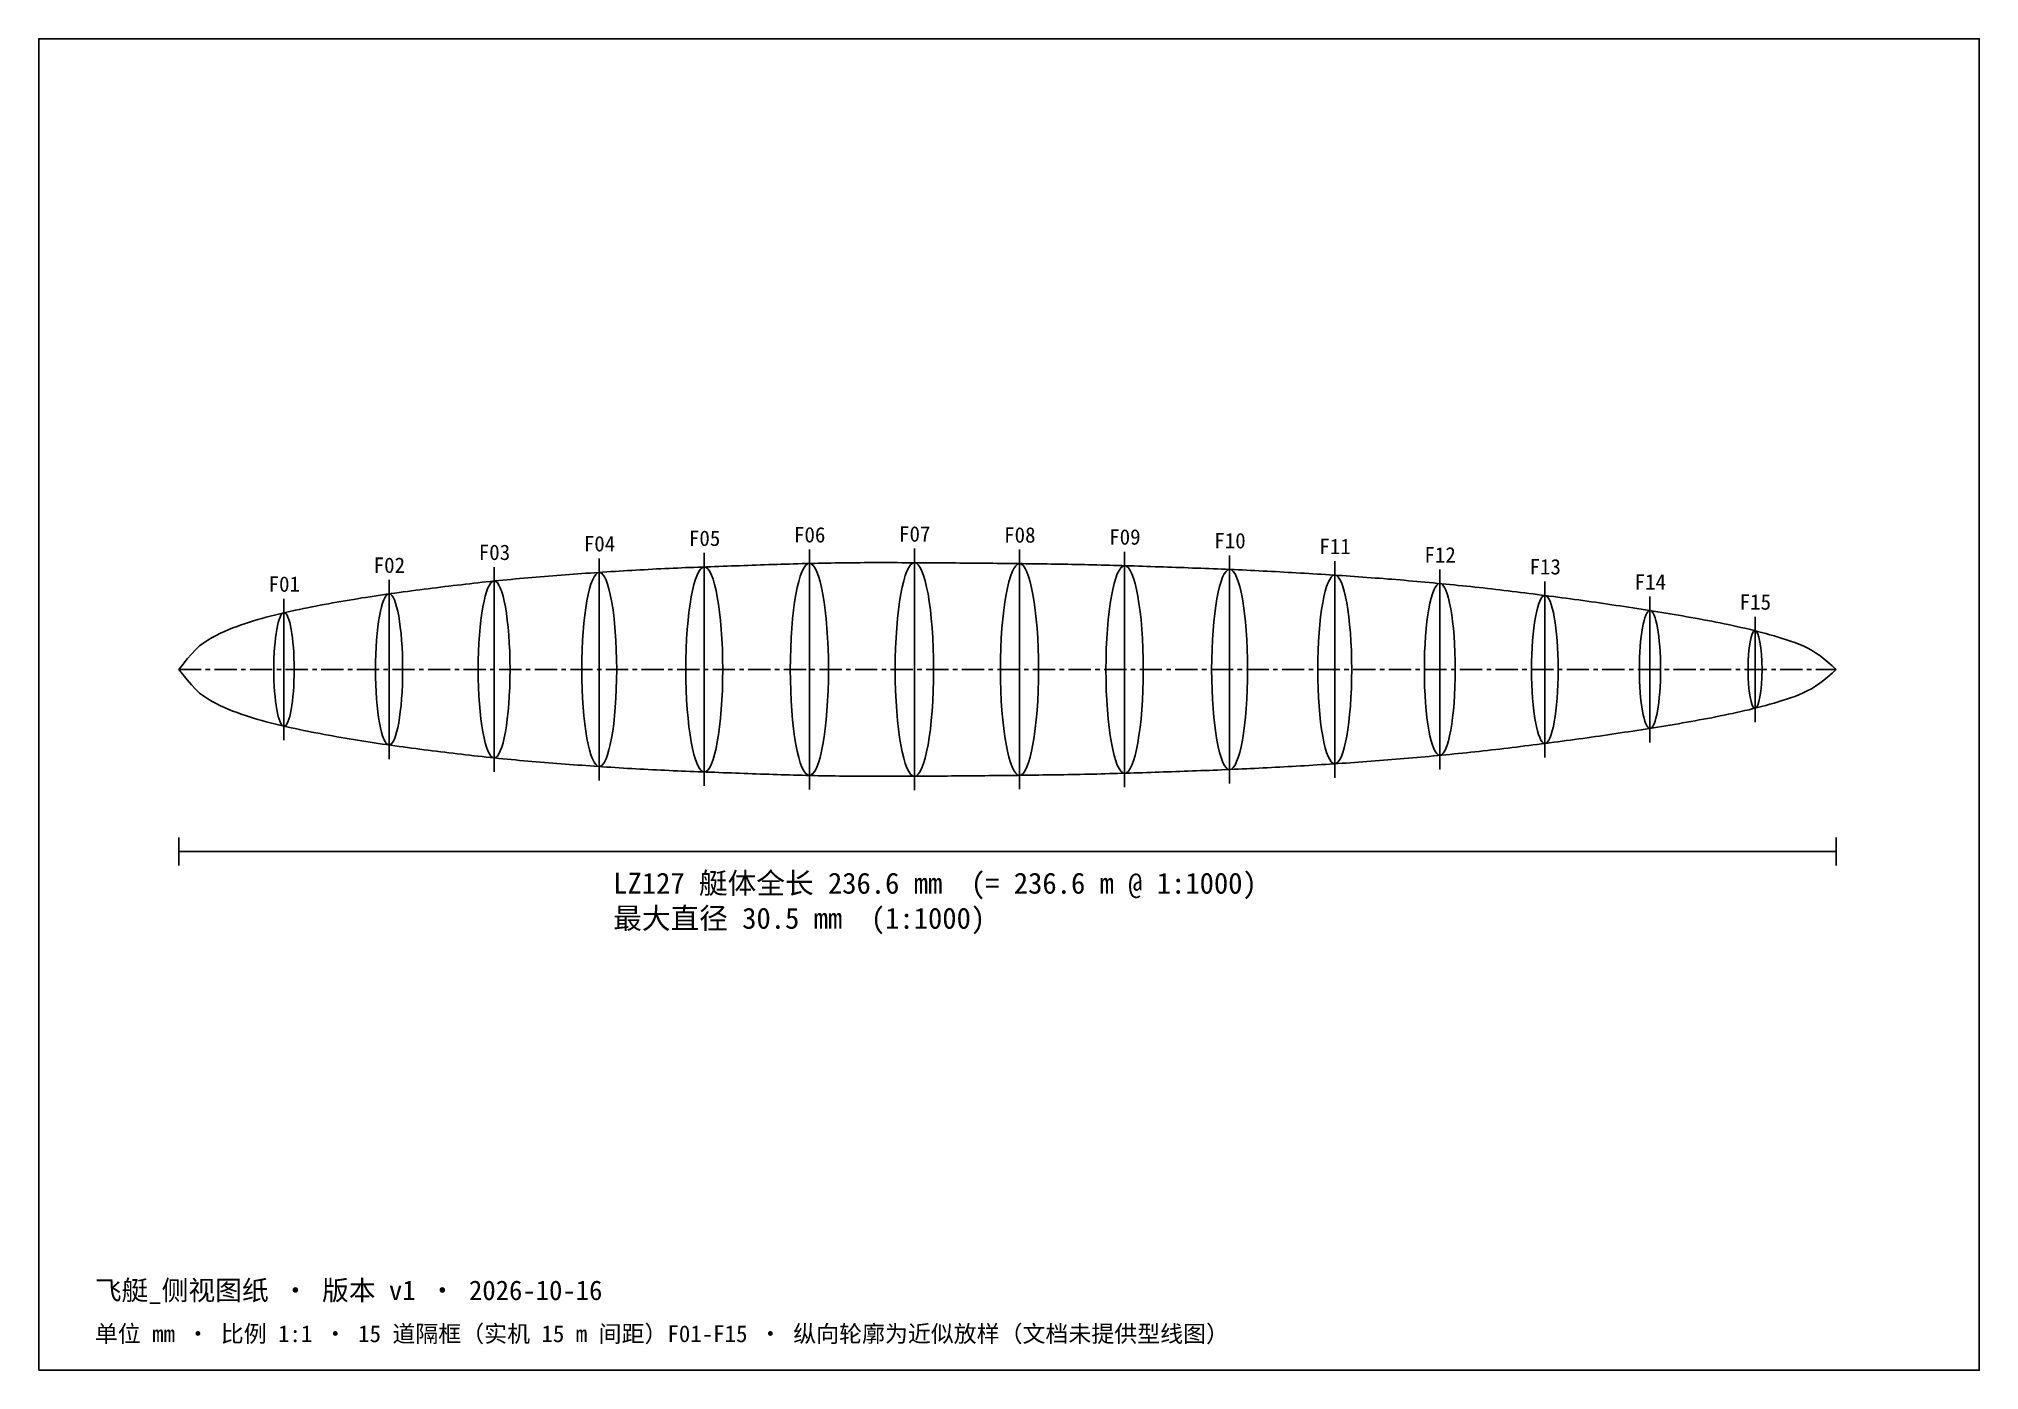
# Model space of a CAD drawing. Header units: millimetres. Extents: x 10 to 287, y 10 to 200.
import ezdxf

# ---------------------------------------------------------------- set-up
doc = ezdxf.new("R2010")
doc.units = ezdxf.units.MM
doc.linetypes.add('CENTER', pattern=[5.08, 3.175, -0.635, 0.635, -0.635])
for name, color, linetype in [('CENTER', 8, 'Continuous'), ('NOTE', 3, 'Continuous'), ('OUTLINE', 7, 'Continuous'), ('STATION', 4, 'Continuous')]:
    doc.layers.add(name, color=color, linetype=linetype)
doc.styles.add('HZ', font='simhei.ttf')

msp = doc.modelspace()

# ---------------------------------------------------------------- linework, layer by layer
at = {"layer": 'CENTER', "linetype": 'CENTER'}
msp.add_lwpolyline([(30, 110), (266.6, 110)], dxfattribs=at)
at = {"layer": 'CENTER'}
for centre, major_axis in [((120, 110), (0, 15.13)), ((135, 110), (0, 15.24)), ((150, 110), (0, 15.1)), ((165, 110), (0, 14.81)), ((75, 110), (0, 12.62)), ((90, 110), (0, 13.85)), ((105, 110), (0, 14.63)), ((180, 110), (0, 14.28)), ((195, 110), (0, 13.46)), ((210, 110), (0, 12.26)), ((60, 110), (0, 10.78)), ((225, 110), (0, 10.56)), ((45, 110), (0, 8.09)), ((240, 110), (0, 8.4)), ((255, 110), (0, 5.53))]:
    msp.add_ellipse(centre, major_axis=major_axis, ratio=0.18, dxfattribs=at)
at = {"layer": 'NOTE'}
for p, q in [((30, 82), (30, 86)), ((266.6, 82), (266.6, 86)), ((30, 84), (266.6, 84))]:
    msp.add_line(p, q, dxfattribs=at)
msp.add_lwpolyline([(10, 10), (287, 10), (287, 200), (10, 200)], close=True, dxfattribs=at)
at = {"layer": 'OUTLINE'}
for points in [[(30, 110), (30.59, 110.76), (31.19, 111.5), (31.78, 112.19), (32.37, 112.82), (32.96, 113.37), (33.56, 113.82), (34.15, 114.2), (34.74, 114.55), (35.34, 114.87), (35.93, 115.17), (36.52, 115.44), (37.12, 115.7), (37.71, 115.93), (38.3, 116.15), (38.89, 116.36), (39.49, 116.57), (40.08, 116.76), (40.67, 116.94), (41.27, 117.12), (41.86, 117.29), (42.45, 117.45), (43.05, 117.61), (43.64, 117.76), (44.23, 117.91), (44.82, 118.05), (45.42, 118.18), (46.01, 118.32), (46.6, 118.44), (47.2, 118.57), (47.79, 118.69), (48.38, 118.81), (48.98, 118.93), (49.57, 119.05), (50.16, 119.16), (50.75, 119.27), (51.35, 119.38), (51.94, 119.49), (52.53, 119.6), (53.13, 119.7), (53.72, 119.8), (54.31, 119.9), (54.91, 120), (55.5, 120.1), (56.09, 120.2), (56.68, 120.29), (57.28, 120.38), (57.87, 120.47), (58.46, 120.56), (59.06, 120.65), (59.65, 120.73), (60.24, 120.82), (60.84, 120.9), (61.43, 120.98), (62.02, 121.06), (62.61, 121.14), (63.21, 121.22), (63.8, 121.3), (64.39, 121.37), (64.99, 121.45), (65.58, 121.53), (66.17, 121.6), (66.76, 121.67), (67.36, 121.75), (67.95, 121.82), (68.54, 121.89), (69.14, 121.96), (69.73, 122.04), (70.32, 122.1), (70.92, 122.17), (71.51, 122.24), (72.1, 122.31), (72.69, 122.37), (73.29, 122.44), (73.88, 122.5), (74.47, 122.57), (75.07, 122.63), (75.66, 122.69), (76.25, 122.75), (76.85, 122.81), (77.44, 122.86), (78.03, 122.92), (78.62, 122.98), (79.22, 123.03), (79.81, 123.08), (80.4, 123.13), (81, 123.18), (81.59, 123.23), (82.18, 123.28), (82.78, 123.32), (83.37, 123.37), (83.96, 123.42), (84.55, 123.46), (85.15, 123.5), (85.74, 123.55), (86.33, 123.59), (86.93, 123.64), (87.52, 123.68), (88.11, 123.72), (88.71, 123.76), (89.3, 123.8), (89.89, 123.84), (90.48, 123.88), (91.08, 123.92), (91.67, 123.96), (92.26, 124), (92.86, 124.04), (93.45, 124.07), (94.04, 124.11), (94.64, 124.14), (95.23, 124.18), (95.82, 124.21), (96.41, 124.24), (97.01, 124.27), (97.6, 124.31), (98.19, 124.34), (98.79, 124.37), (99.38, 124.39), (99.97, 124.42), (100.56, 124.45), (101.16, 124.48), (101.75, 124.5), (102.34, 124.53), (102.94, 124.55), (103.53, 124.57), (104.12, 124.59), (104.72, 124.62), (105.31, 124.64), (105.9, 124.66), (106.49, 124.68), (107.09, 124.7), (107.68, 124.73), (108.27, 124.75), (108.87, 124.77), (109.46, 124.79), (110.05, 124.81), (110.65, 124.84), (111.24, 124.86), (111.83, 124.88), (112.42, 124.9), (113.02, 124.92), (113.61, 124.94), (114.2, 124.96), (114.8, 124.98), (115.39, 125), (115.98, 125.02), (116.58, 125.03), (117.17, 125.05), (117.76, 125.07), (118.35, 125.09), (118.95, 125.1), (119.54, 125.12), (120.13, 125.13), (120.73, 125.14), (121.32, 125.16), (121.91, 125.17), (122.51, 125.18), (123.1, 125.19), (123.69, 125.2), (124.28, 125.21), (124.88, 125.22), (125.47, 125.23), (126.06, 125.23), (126.66, 125.24), (127.25, 125.24), (127.84, 125.25), (128.44, 125.25), (129.03, 125.25), (129.62, 125.25), (130.21, 125.25), (130.81, 125.25), (131.4, 125.25), (131.99, 125.25), (132.59, 125.25), (133.18, 125.24), (133.77, 125.24), (134.36, 125.24), (134.96, 125.24), (135.55, 125.23), (136.14, 125.23), (136.74, 125.23), (137.33, 125.22), (137.92, 125.22), (138.52, 125.22), (139.11, 125.21), (139.7, 125.21), (140.29, 125.2), (140.89, 125.2), (141.48, 125.19), (142.07, 125.19), (142.67, 125.18), (143.26, 125.18), (143.85, 125.17), (144.45, 125.16), (145.04, 125.16), (145.63, 125.15), (146.22, 125.15), (146.82, 125.14), (147.41, 125.13), (148, 125.13), (148.6, 125.12), (149.19, 125.11), (149.78, 125.11), (150.38, 125.1), (150.97, 125.09), (151.56, 125.08), (152.15, 125.08), (152.75, 125.07), (153.34, 125.06), (153.93, 125.06), (154.53, 125.05), (155.12, 125.04), (155.71, 125.03), (156.31, 125.02), (156.9, 125.01), (157.49, 125), (158.08, 124.98), (158.68, 124.97), (159.27, 124.96), (159.86, 124.94), (160.46, 124.93), (161.05, 124.92), (161.64, 124.9), (162.24, 124.89), (162.83, 124.87), (163.42, 124.85), (164.01, 124.84), (164.61, 124.82), (165.2, 124.8), (165.79, 124.78), (166.39, 124.77), (166.98, 124.75), (167.57, 124.73), (168.16, 124.71), (168.76, 124.69), (169.35, 124.67), (169.94, 124.65), (170.54, 124.63), (171.13, 124.61), (171.72, 124.59), (172.32, 124.57), (172.91, 124.55), (173.5, 124.53), (174.09, 124.51), (174.69, 124.48), (175.28, 124.46), (175.87, 124.44), (176.47, 124.42), (177.06, 124.4), (177.65, 124.38), (178.25, 124.35), (178.84, 124.33), (179.43, 124.3), (180.02, 124.28), (180.62, 124.25), (181.21, 124.23), (181.8, 124.2), (182.4, 124.17), (182.99, 124.14), (183.58, 124.11), (184.18, 124.08), (184.77, 124.05), (185.36, 124.02), (185.95, 123.99), (186.55, 123.96), (187.14, 123.93), (187.73, 123.9), (188.33, 123.86), (188.92, 123.83), (189.51, 123.79), (190.11, 123.76), (190.7, 123.73), (191.29, 123.69), (191.88, 123.65), (192.48, 123.62), (193.07, 123.58), (193.66, 123.54), (194.26, 123.51), (194.85, 123.47), (195.44, 123.43), (196.04, 123.39), (196.63, 123.35), (197.22, 123.31), (197.81, 123.27), (198.41, 123.23), (199, 123.19), (199.59, 123.14), (200.19, 123.1), (200.78, 123.05), (201.37, 123.01), (201.96, 122.96), (202.56, 122.91), (203.15, 122.87), (203.74, 122.82), (204.34, 122.77), (204.93, 122.72), (205.52, 122.66), (206.12, 122.61), (206.71, 122.56), (207.3, 122.51), (207.89, 122.45), (208.49, 122.4), (209.08, 122.34), (209.67, 122.29), (210.27, 122.23), (210.86, 122.18), (211.45, 122.12), (212.05, 122.06), (212.64, 122), (213.23, 121.94), (213.82, 121.88), (214.42, 121.82), (215.01, 121.76), (215.6, 121.69), (216.2, 121.63), (216.79, 121.56), (217.38, 121.49), (217.98, 121.43), (218.57, 121.36), (219.16, 121.29), (219.75, 121.22), (220.35, 121.14), (220.94, 121.07), (221.53, 121), (222.13, 120.92), (222.72, 120.85), (223.31, 120.77), (223.91, 120.7), (224.5, 120.62), (225.09, 120.55), (225.68, 120.47), (226.28, 120.39), (226.87, 120.31), (227.46, 120.24), (228.06, 120.16), (228.65, 120.08), (229.24, 120), (229.84, 119.92), (230.43, 119.84), (231.02, 119.75), (231.61, 119.67), (232.21, 119.59), (232.8, 119.5), (233.39, 119.42), (233.99, 119.33), (234.58, 119.24), (235.17, 119.15), (235.76, 119.06), (236.36, 118.97), (236.95, 118.88), (237.54, 118.79), (238.14, 118.7), (238.73, 118.61), (239.32, 118.51), (239.92, 118.42), (240.51, 118.32), (241.1, 118.23), (241.69, 118.13), (242.29, 118.03), (242.88, 117.93), (243.47, 117.84), (244.07, 117.74), (244.66, 117.63), (245.25, 117.53), (245.85, 117.43), (246.44, 117.32), (247.03, 117.21), (247.62, 117.1), (248.22, 116.99), (248.81, 116.88), (249.4, 116.76), (250, 116.64), (250.59, 116.52), (251.18, 116.4), (251.78, 116.27), (252.37, 116.14), (252.96, 116.01), (253.55, 115.87), (254.15, 115.74), (254.74, 115.59), (255.33, 115.44), (255.93, 115.29), (256.52, 115.13), (257.11, 114.96), (257.71, 114.79), (258.3, 114.62), (258.89, 114.44), (259.48, 114.25), (260.08, 114.05), (260.67, 113.84), (261.26, 113.6), (261.86, 113.35), (262.45, 113.07), (263.04, 112.75), (263.64, 112.38), (264.23, 111.97), (264.82, 111.52), (265.41, 111.04), (266.01, 110.53), (266.6, 110)], [(30, 110), (30.59, 109.24), (31.19, 108.5), (31.78, 107.81), (32.37, 107.18), (32.96, 106.63), (33.56, 106.18), (34.15, 105.8), (34.74, 105.45), (35.34, 105.13), (35.93, 104.83), (36.52, 104.56), (37.12, 104.3), (37.71, 104.07), (38.3, 103.85), (38.89, 103.64), (39.49, 103.43), (40.08, 103.24), (40.67, 103.06), (41.27, 102.88), (41.86, 102.71), (42.45, 102.55), (43.05, 102.39), (43.64, 102.24), (44.23, 102.09), (44.82, 101.95), (45.42, 101.82), (46.01, 101.68), (46.6, 101.56), (47.2, 101.43), (47.79, 101.31), (48.38, 101.19), (48.98, 101.07), (49.57, 100.95), (50.16, 100.84), (50.75, 100.73), (51.35, 100.62), (51.94, 100.51), (52.53, 100.4), (53.13, 100.3), (53.72, 100.2), (54.31, 100.1), (54.91, 100), (55.5, 99.9), (56.09, 99.8), (56.68, 99.71), (57.28, 99.62), (57.87, 99.53), (58.46, 99.44), (59.06, 99.35), (59.65, 99.27), (60.24, 99.18), (60.84, 99.1), (61.43, 99.02), (62.02, 98.94), (62.61, 98.86), (63.21, 98.78), (63.8, 98.7), (64.39, 98.63), (64.99, 98.55), (65.58, 98.47), (66.17, 98.4), (66.76, 98.33), (67.36, 98.25), (67.95, 98.18), (68.54, 98.11), (69.14, 98.04), (69.73, 97.96), (70.32, 97.9), (70.92, 97.83), (71.51, 97.76), (72.1, 97.69), (72.69, 97.63), (73.29, 97.56), (73.88, 97.5), (74.47, 97.43), (75.07, 97.37), (75.66, 97.31), (76.25, 97.25), (76.85, 97.19), (77.44, 97.14), (78.03, 97.08), (78.62, 97.02), (79.22, 96.97), (79.81, 96.92), (80.4, 96.87), (81, 96.82), (81.59, 96.77), (82.18, 96.72), (82.78, 96.68), (83.37, 96.63), (83.96, 96.58), (84.55, 96.54), (85.15, 96.5), (85.74, 96.45), (86.33, 96.41), (86.93, 96.36), (87.52, 96.32), (88.11, 96.28), (88.71, 96.24), (89.3, 96.2), (89.89, 96.16), (90.48, 96.12), (91.08, 96.08), (91.67, 96.04), (92.26, 96), (92.86, 95.96), (93.45, 95.93), (94.04, 95.89), (94.64, 95.86), (95.23, 95.82), (95.82, 95.79), (96.41, 95.76), (97.01, 95.73), (97.6, 95.69), (98.19, 95.66), (98.79, 95.63), (99.38, 95.61), (99.97, 95.58), (100.56, 95.55), (101.16, 95.52), (101.75, 95.5), (102.34, 95.47), (102.94, 95.45), (103.53, 95.43), (104.12, 95.41), (104.72, 95.38), (105.31, 95.36), (105.9, 95.34), (106.49, 95.32), (107.09, 95.3), (107.68, 95.27), (108.27, 95.25), (108.87, 95.23), (109.46, 95.21), (110.05, 95.19), (110.65, 95.16), (111.24, 95.14), (111.83, 95.12), (112.42, 95.1), (113.02, 95.08), (113.61, 95.06), (114.2, 95.04), (114.8, 95.02), (115.39, 95), (115.98, 94.98), (116.58, 94.97), (117.17, 94.95), (117.76, 94.93), (118.35, 94.91), (118.95, 94.9), (119.54, 94.88), (120.13, 94.87), (120.73, 94.86), (121.32, 94.84), (121.91, 94.83), (122.51, 94.82), (123.1, 94.81), (123.69, 94.8), (124.28, 94.79), (124.88, 94.78), (125.47, 94.77), (126.06, 94.77), (126.66, 94.76), (127.25, 94.76), (127.84, 94.75), (128.44, 94.75), (129.03, 94.75), (129.62, 94.75), (130.21, 94.75), (130.81, 94.75), (131.4, 94.75), (131.99, 94.75), (132.59, 94.75), (133.18, 94.76), (133.77, 94.76), (134.36, 94.76), (134.96, 94.76), (135.55, 94.77), (136.14, 94.77), (136.74, 94.77), (137.33, 94.78), (137.92, 94.78), (138.52, 94.78), (139.11, 94.79), (139.7, 94.79), (140.29, 94.8), (140.89, 94.8), (141.48, 94.81), (142.07, 94.81), (142.67, 94.82), (143.26, 94.82), (143.85, 94.83), (144.45, 94.84), (145.04, 94.84), (145.63, 94.85), (146.22, 94.85), (146.82, 94.86), (147.41, 94.87), (148, 94.87), (148.6, 94.88), (149.19, 94.89), (149.78, 94.89), (150.38, 94.9), (150.97, 94.91), (151.56, 94.92), (152.15, 94.92), (152.75, 94.93), (153.34, 94.94), (153.93, 94.94), (154.53, 94.95), (155.12, 94.96), (155.71, 94.97), (156.31, 94.98), (156.9, 94.99), (157.49, 95), (158.08, 95.02), (158.68, 95.03), (159.27, 95.04), (159.86, 95.06), (160.46, 95.07), (161.05, 95.08), (161.64, 95.1), (162.24, 95.11), (162.83, 95.13), (163.42, 95.15), (164.01, 95.16), (164.61, 95.18), (165.2, 95.2), (165.79, 95.22), (166.39, 95.23), (166.98, 95.25), (167.57, 95.27), (168.16, 95.29), (168.76, 95.31), (169.35, 95.33), (169.94, 95.35), (170.54, 95.37), (171.13, 95.39), (171.72, 95.41), (172.32, 95.43), (172.91, 95.45), (173.5, 95.47), (174.09, 95.49), (174.69, 95.52), (175.28, 95.54), (175.87, 95.56), (176.47, 95.58), (177.06, 95.6), (177.65, 95.62), (178.25, 95.65), (178.84, 95.67), (179.43, 95.7), (180.02, 95.72), (180.62, 95.75), (181.21, 95.77), (181.8, 95.8), (182.4, 95.83), (182.99, 95.86), (183.58, 95.89), (184.18, 95.92), (184.77, 95.95), (185.36, 95.98), (185.95, 96.01), (186.55, 96.04), (187.14, 96.07), (187.73, 96.1), (188.33, 96.14), (188.92, 96.17), (189.51, 96.21), (190.11, 96.24), (190.7, 96.27), (191.29, 96.31), (191.88, 96.35), (192.48, 96.38), (193.07, 96.42), (193.66, 96.46), (194.26, 96.49), (194.85, 96.53), (195.44, 96.57), (196.04, 96.61), (196.63, 96.65), (197.22, 96.69), (197.81, 96.73), (198.41, 96.77), (199, 96.81), (199.59, 96.86), (200.19, 96.9), (200.78, 96.95), (201.37, 96.99), (201.96, 97.04), (202.56, 97.09), (203.15, 97.13), (203.74, 97.18), (204.34, 97.23), (204.93, 97.28), (205.52, 97.34), (206.12, 97.39), (206.71, 97.44), (207.3, 97.49), (207.89, 97.55), (208.49, 97.6), (209.08, 97.66), (209.67, 97.71), (210.27, 97.77), (210.86, 97.82), (211.45, 97.88), (212.05, 97.94), (212.64, 98), (213.23, 98.06), (213.82, 98.12), (214.42, 98.18), (215.01, 98.24), (215.6, 98.31), (216.2, 98.37), (216.79, 98.44), (217.38, 98.51), (217.98, 98.57), (218.57, 98.64), (219.16, 98.71), (219.75, 98.78), (220.35, 98.86), (220.94, 98.93), (221.53, 99), (222.13, 99.08), (222.72, 99.15), (223.31, 99.23), (223.91, 99.3), (224.5, 99.38), (225.09, 99.45), (225.68, 99.53), (226.28, 99.61), (226.87, 99.69), (227.46, 99.76), (228.06, 99.84), (228.65, 99.92), (229.24, 100), (229.84, 100.08), (230.43, 100.16), (231.02, 100.25), (231.61, 100.33), (232.21, 100.41), (232.8, 100.5), (233.39, 100.58), (233.99, 100.67), (234.58, 100.76), (235.17, 100.85), (235.76, 100.94), (236.36, 101.03), (236.95, 101.12), (237.54, 101.21), (238.14, 101.3), (238.73, 101.39), (239.32, 101.49), (239.92, 101.58), (240.51, 101.68), (241.1, 101.77), (241.69, 101.87), (242.29, 101.97), (242.88, 102.07), (243.47, 102.16), (244.07, 102.26), (244.66, 102.37), (245.25, 102.47), (245.85, 102.57), (246.44, 102.68), (247.03, 102.79), (247.62, 102.9), (248.22, 103.01), (248.81, 103.12), (249.4, 103.24), (250, 103.36), (250.59, 103.48), (251.18, 103.6), (251.78, 103.73), (252.37, 103.86), (252.96, 103.99), (253.55, 104.13), (254.15, 104.26), (254.74, 104.41), (255.33, 104.56), (255.93, 104.71), (256.52, 104.87), (257.11, 105.04), (257.71, 105.21), (258.3, 105.38), (258.89, 105.56), (259.48, 105.75), (260.08, 105.95), (260.67, 106.16), (261.26, 106.4), (261.86, 106.65), (262.45, 106.93), (263.04, 107.25), (263.64, 107.62), (264.23, 108.03), (264.82, 108.48), (265.41, 108.96), (266.01, 109.47), (266.6, 110)]]:
    msp.add_lwpolyline(points, dxfattribs=at)
at = {"layer": 'STATION'}
for p, q in [((90, 94.15), (90, 125.85)), ((105, 93.37), (105, 126.63)), ((120, 92.87), (120, 127.13)), ((135, 92.76), (135, 127.24)), ((150, 92.9), (150, 127.1)), ((165, 93.19), (165, 126.81)), ((180, 93.72), (180, 126.28)), ((195, 94.54), (195, 125.46)), ((60, 97.22), (60, 122.78)), ((75, 95.38), (75, 124.62)), ((210, 95.74), (210, 124.26)), ((225, 97.44), (225, 122.56)), ((45, 99.91), (45, 120.09)), ((240, 99.6), (240, 120.4)), ((255, 102.47), (255, 117.53))]:
    msp.add_line(p, q, dxfattribs=at)

# ---------------------------------------------------------------- texts
at = {"layer": 'NOTE', "style": 'HZ'}
for s, height, p in [('LZ127 艇体全长 236.6 mm  (= 236.6 m @ 1:1000)', 3, (92, 78)), ('最大直径 30.5 mm  (1:1000)', 3, (92, 73)), ('飞艇_侧视图纸 · 版本 v1 · 2026-10-16', 2.8, (18, 20)), ('单位 mm · 比例 1:1 · 15 道隔框（实机 15 m 间距）F01-F15 · 纵向轮廓为近似放样（文档未提供型线图）', 2.4, (18, 14))]:
    msp.add_text(s, height=height, dxfattribs=at).set_placement(p)
at = {"layer": 'STATION'}
for s, p in [('F06', (117.8, 128.13)), ('F07', (132.8, 128.24)), ('F08', (147.8, 128.1)), ('F03', (72.8, 125.62)), ('F04', (87.8, 126.85)), ('F05', (102.8, 127.63)), ('F09', (162.8, 127.81)), ('F10', (177.8, 127.28)), ('F11', (192.8, 126.46)), ('F12', (207.8, 125.26)), ('F02', (57.8, 123.78)), ('F13', (222.8, 123.56)), ('F01', (42.8, 121.09)), ('F14', (237.8, 121.4)), ('F15', (252.8, 118.53))]:
    msp.add_text(s, height=2.2, dxfattribs=at).set_placement(p)

doc.saveas('drawing.dxf')
